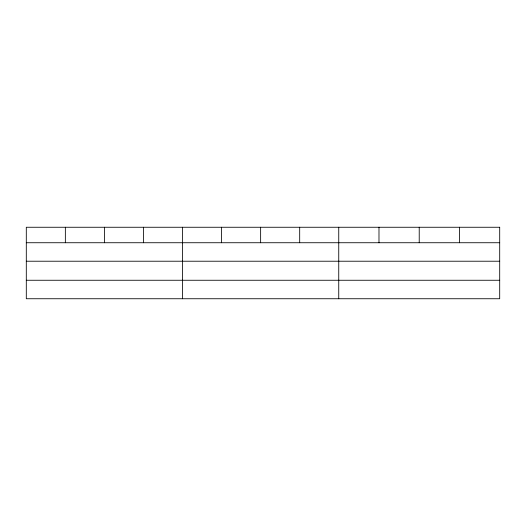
<?xml version="1.0" encoding="UTF-8"?>
<svg xmlns="http://www.w3.org/2000/svg" width="526" height="526" viewBox="0 0 526 526"><rect width="100%" height="100%" fill="white"/><g stroke="black" fill="none" stroke-linecap="round" stroke-linejoin="round"><path stroke-width="0.79" d="M26.3 242.736L499.7 242.736M26.3 261.218L499.7 261.218M26.3 280.259L499.7 280.259M459.461 227.258L459.461 242.736M419.222 227.258L419.222 242.736M378.983 227.258L378.983 242.736M338.744 227.258L338.744 298.742M299.688 227.258L299.688 242.736M260.633 227.258L260.633 242.736M221.577 227.258L221.577 242.736M182.522 227.258L182.522 298.742M143.466 227.258L143.466 242.736M104.411 227.258L104.411 242.736M65.356 227.258L65.356 242.736M499.7 227.258L26.3 227.258L26.3 298.742L499.7 298.742L499.7 227.258"/></g></svg>
